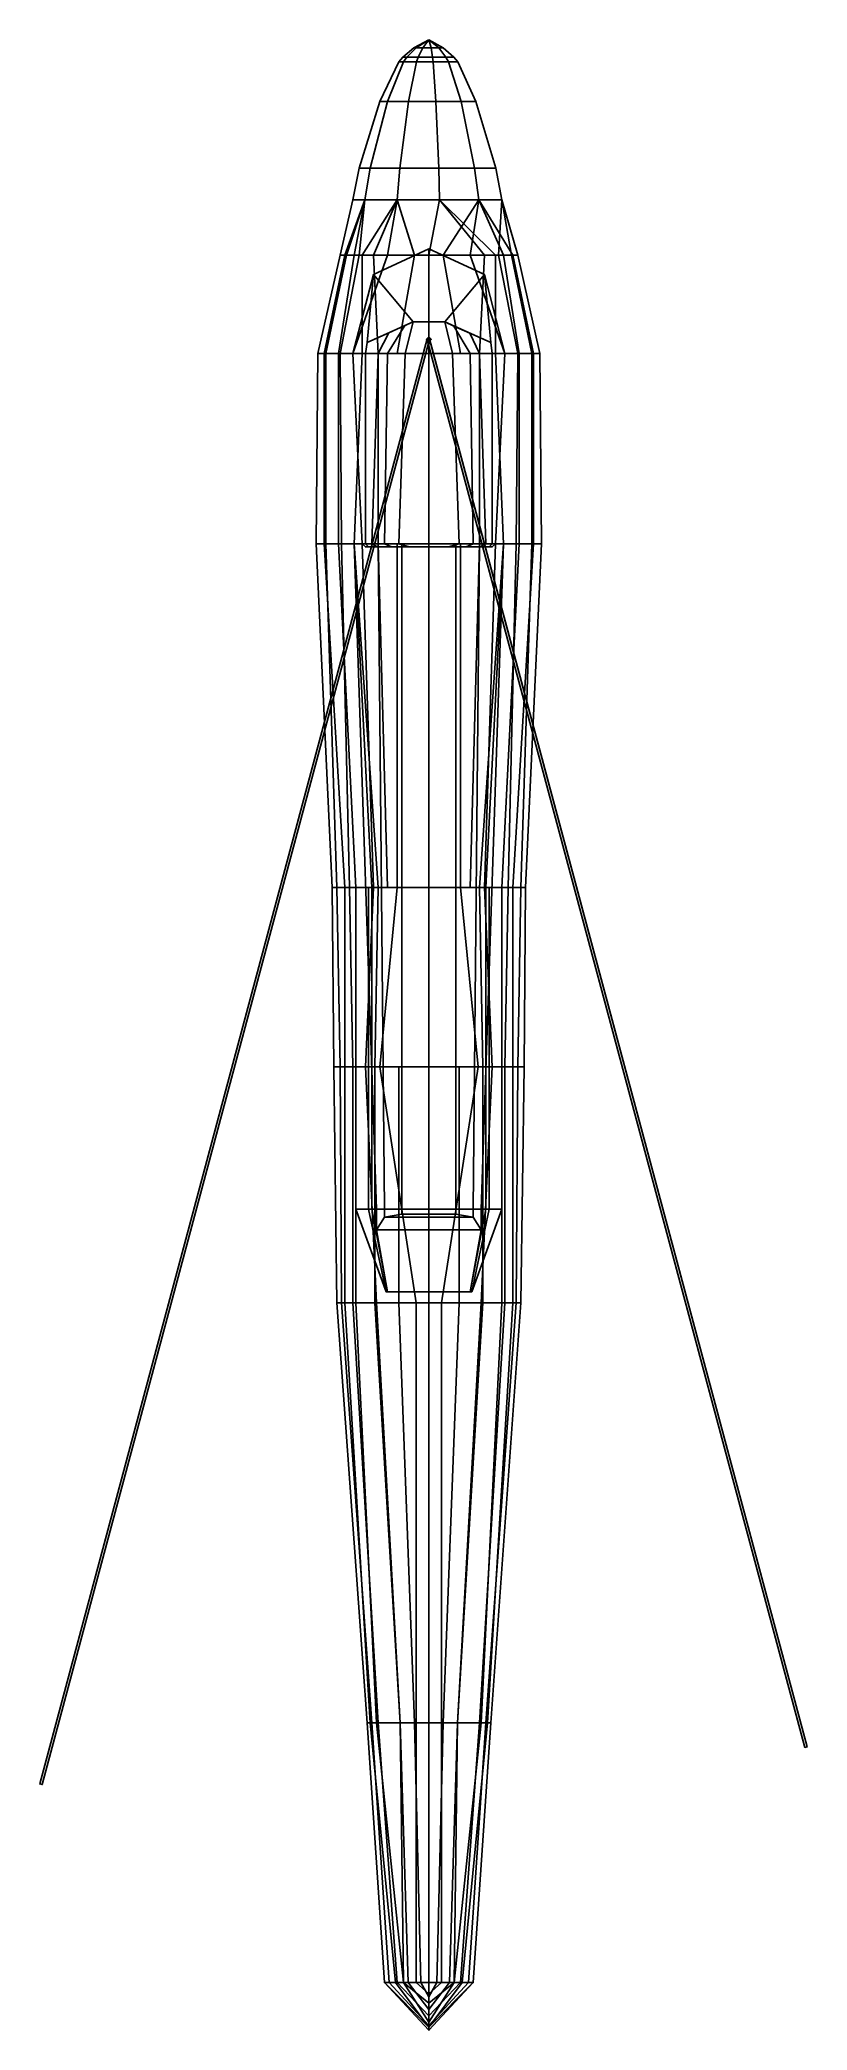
# Model space of a CAD drawing. Extents: x -2.5 to 2.4, y -6.3 to 6.2.
import ezdxf

# ---------------------------------------------------------------- set-up
doc = ezdxf.new("R2010")
doc.units = 0
doc.layers.get('0').update_dxf_attribs({"linetype": 'CONTINUOUS'})
doc.layers.add('HULL_ADDONS', color=6, linetype='CONTINUOUS')

msp = doc.modelspace()

# ---------------------------------------------------------------- linework, layer by layer
for points in [[(-0.095, 6.2, -0.01), (-0.165, 6.14, -0.01), (-0.138, 6.14, 0.079), (-0.08, 6.2, 0.041)], [(-0.08, 6.2, -0.061), (-0.138, 6.14, -0.099), (-0.165, 6.14, -0.01), (-0.095, 6.2, -0.01)], [(-0.08, 6.2, 0.041), (-0.138, 6.14, 0.079), (-0.068, 6.14, 0.14), (-0.039, 6.2, 0.076)], [(-0.039, 6.2, -0.096), (-0.068, 6.14, -0.16), (-0.138, 6.14, -0.099), (-0.08, 6.2, -0.061)], [(0, 6.25, -0.01), (-0.095, 6.2, -0.01), (-0.08, 6.2, 0.041), (0, 6.25, -0.01)], [(0, 6.25, -0.01), (-0.08, 6.2, -0.061), (-0.095, 6.2, -0.01), (0, 6.25, -0.01)], [(0, 6.25, -0.01), (-0.08, 6.2, 0.041), (-0.039, 6.2, 0.076), (0, 6.25, -0.01)], [(0, 6.25, -0.01), (-0.039, 6.2, -0.096), (-0.08, 6.2, -0.061), (0, 6.25, -0.01)], [(-0.039, 6.2, 0.076), (-0.068, 6.14, 0.14), (0.023, 6.14, 0.153), (0.014, 6.2, 0.084)], [(0.014, 6.2, -0.104), (0.023, 6.14, -0.173), (-0.068, 6.14, -0.16), (-0.039, 6.2, -0.096)], [(0, 6.25, -0.01), (-0.039, 6.2, 0.076), (0.014, 6.2, 0.084), (0, 6.25, -0.01)], [(0, 6.25, -0.01), (0.014, 6.2, -0.104), (-0.039, 6.2, -0.096), (0, 6.25, -0.01)], [(0, 6.25, -0.01), (0.014, 6.2, 0.084), (0.062, 6.2, 0.062), (0, 6.25, -0.01)], [(0, 6.25, -0.01), (0.062, 6.2, 0.062), (0.091, 6.2, 0.017), (0, 6.25, -0.01)], [(0, 6.25, -0.01), (0.091, 6.2, 0.017), (0.091, 6.2, -0.037), (0, 6.25, -0.01)], [(0, 6.25, -0.01), (0.091, 6.2, -0.037), (0.062, 6.2, -0.082), (0, 6.25, -0.01)], [(0, 6.25, -0.01), (0.062, 6.2, -0.082), (0.014, 6.2, -0.104), (0, 6.25, -0.01)], [(0.014, 6.2, 0.084), (0.023, 6.14, 0.153), (0.108, 6.14, 0.114), (0.062, 6.2, 0.062)], [(0.062, 6.2, -0.082), (0.108, 6.14, -0.134), (0.023, 6.14, -0.173), (0.014, 6.2, -0.104)], [(0.062, 6.2, 0.062), (0.108, 6.14, 0.114), (0.158, 6.14, 0.036), (0.091, 6.2, 0.017)], [(0.091, 6.2, -0.037), (0.158, 6.14, -0.056), (0.108, 6.14, -0.134), (0.062, 6.2, -0.082)], [(0.091, 6.2, 0.017), (0.158, 6.14, 0.036), (0.158, 6.14, -0.056), (0.091, 6.2, -0.037)], [(-0.261, 5.86, -0.178), (-0.31, 5.86, -0.01), (-0.19, 6.11, -0.01), (-0.16, 6.11, -0.113)], [(-0.31, 5.86, -0.01), (-0.261, 5.86, 0.158), (-0.16, 6.11, 0.093), (-0.19, 6.11, -0.01)], [(-0.129, 5.86, -0.292), (-0.261, 5.86, -0.178), (-0.16, 6.11, -0.113), (-0.079, 6.11, -0.183)], [(-0.261, 5.86, 0.158), (-0.129, 5.86, 0.272), (-0.079, 6.11, 0.163), (-0.16, 6.11, 0.093)], [(-0.165, 6.14, -0.01), (-0.19, 6.11, -0.01), (-0.16, 6.11, 0.093), (-0.138, 6.14, 0.079)], [(-0.138, 6.14, -0.099), (-0.16, 6.11, -0.113), (-0.19, 6.11, -0.01), (-0.165, 6.14, -0.01)], [(-0.138, 6.14, 0.079), (-0.16, 6.11, 0.093), (-0.079, 6.11, 0.163), (-0.068, 6.14, 0.14)], [(-0.068, 6.14, -0.16), (-0.079, 6.11, -0.183), (-0.16, 6.11, -0.113), (-0.138, 6.14, -0.099)], [(0.044, 5.86, -0.317), (-0.129, 5.86, -0.292), (-0.079, 6.11, -0.183), (0.027, 6.11, -0.198)], [(-0.129, 5.86, 0.272), (0.044, 5.86, 0.297), (0.027, 6.11, 0.178), (-0.079, 6.11, 0.163)], [(-0.068, 6.14, 0.14), (-0.079, 6.11, 0.163), (0.027, 6.11, 0.178), (0.023, 6.14, 0.153)], [(0.023, 6.14, -0.173), (0.027, 6.11, -0.198), (-0.079, 6.11, -0.183), (-0.068, 6.14, -0.16)], [(0.023, 6.14, 0.153), (0.027, 6.11, 0.178), (0.124, 6.11, 0.134), (0.108, 6.14, 0.114)], [(0.108, 6.14, -0.134), (0.124, 6.11, -0.154), (0.027, 6.11, -0.198), (0.023, 6.14, -0.173)], [(0.203, 5.86, -0.244), (0.044, 5.86, -0.317), (0.027, 6.11, -0.198), (0.124, 6.11, -0.154)], [(0.044, 5.86, 0.297), (0.203, 5.86, 0.224), (0.124, 6.11, 0.134), (0.027, 6.11, 0.178)], [(0.108, 6.14, 0.114), (0.124, 6.11, 0.134), (0.182, 6.11, 0.044), (0.158, 6.14, 0.036)], [(0.158, 6.14, -0.056), (0.182, 6.11, -0.064), (0.124, 6.11, -0.154), (0.108, 6.14, -0.134)], [(0.297, 5.86, -0.097), (0.203, 5.86, -0.244), (0.124, 6.11, -0.154), (0.182, 6.11, -0.064)], [(0.203, 5.86, 0.224), (0.297, 5.86, 0.077), (0.182, 6.11, 0.044), (0.124, 6.11, 0.134)], [(0.158, 6.14, 0.036), (0.182, 6.11, 0.044), (0.182, 6.11, -0.064), (0.158, 6.14, -0.056)], [(0.297, 5.86, 0.077), (0.297, 5.86, -0.097), (0.182, 6.11, -0.064), (0.182, 6.11, 0.044)], [(-0.37, 5.44, -0.248), (-0.44, 5.44, -0.01), (-0.31, 5.86, -0.01), (-0.261, 5.86, -0.178)], [(-0.44, 5.44, -0.01), (-0.37, 5.44, 0.228), (-0.261, 5.86, 0.158), (-0.31, 5.86, -0.01)], [(-0.183, 5.44, -0.41), (-0.37, 5.44, -0.248), (-0.261, 5.86, -0.178), (-0.129, 5.86, -0.292)], [(-0.37, 5.44, 0.228), (-0.183, 5.44, 0.39), (-0.129, 5.86, 0.272), (-0.261, 5.86, 0.158)], [(0.063, 5.44, -0.446), (-0.183, 5.44, -0.41), (-0.129, 5.86, -0.292), (0.044, 5.86, -0.317)], [(-0.183, 5.44, 0.39), (0.063, 5.44, 0.426), (0.044, 5.86, 0.297), (-0.129, 5.86, 0.272)], [(0.288, 5.44, -0.343), (0.063, 5.44, -0.446), (0.044, 5.86, -0.317), (0.203, 5.86, -0.244)], [(0.063, 5.44, 0.426), (0.288, 5.44, 0.323), (0.203, 5.86, 0.224), (0.044, 5.86, 0.297)], [(0.422, 5.44, -0.134), (0.288, 5.44, -0.343), (0.203, 5.86, -0.244), (0.297, 5.86, -0.097)], [(0.288, 5.44, 0.323), (0.422, 5.44, 0.114), (0.297, 5.86, 0.077), (0.203, 5.86, 0.224)], [(0.422, 5.44, 0.114), (0.422, 5.44, -0.134), (0.297, 5.86, -0.097), (0.297, 5.86, 0.077)], [(-0.404, 5.24, -0.27), (-0.48, 5.24, -0.01), (-0.44, 5.44, -0.01), (-0.37, 5.44, -0.248)], [(-0.48, 5.24, -0.01), (-0.404, 5.24, 0.249), (-0.37, 5.44, 0.228), (-0.44, 5.44, -0.01)], [(-0.199, 5.24, -0.447), (-0.404, 5.24, -0.27), (-0.37, 5.44, -0.248), (-0.183, 5.44, -0.41)], [(-0.404, 5.24, 0.249), (-0.199, 5.24, 0.427), (-0.183, 5.44, 0.39), (-0.37, 5.44, 0.228)], [(0.068, 5.24, -0.485), (-0.199, 5.24, -0.447), (-0.183, 5.44, -0.41), (0.063, 5.44, -0.446)], [(-0.199, 5.24, 0.427), (0.068, 5.24, 0.465), (0.063, 5.44, 0.426), (-0.183, 5.44, 0.39)], [(0.314, 5.24, -0.373), (0.068, 5.24, -0.485), (0.063, 5.44, -0.446), (0.288, 5.44, -0.343)], [(0.068, 5.24, 0.465), (0.314, 5.24, 0.353), (0.288, 5.44, 0.323), (0.063, 5.44, 0.426)], [(0.461, 5.24, -0.145), (0.314, 5.24, -0.373), (0.288, 5.44, -0.343), (0.422, 5.44, -0.134)], [(0.314, 5.24, 0.353), (0.461, 5.24, 0.125), (0.422, 5.44, 0.114), (0.288, 5.44, 0.323)], [(0.461, 5.24, 0.125), (0.461, 5.24, -0.145), (0.422, 5.44, -0.134), (0.422, 5.44, 0.114)], [(-0.53, 4.89, -0.24), (-0.56, 4.89, -0.07), (-0.48, 5.24, -0.01), (-0.404, 5.24, -0.27)], [(-0.56, 4.89, 0.01), (-0.52, 4.89, 0.2), (-0.404, 5.24, 0.249), (-0.48, 5.24, -0.01)], [(-0.47, 4.89, -0.4), (-0.53, 4.89, -0.24), (-0.404, 5.24, -0.27)], [(-0.52, 4.89, 0.2), (-0.44, 4.89, 0.33), (-0.404, 5.24, 0.249)], [(-0.42, 4.89, -0.47), (-0.47, 4.89, -0.4), (-0.404, 5.24, -0.27), (-0.199, 5.24, -0.447)], [(-0.44, 4.89, 0.33), (-0.26, 4.89, 0.48), (-0.199, 5.24, 0.427), (-0.404, 5.24, 0.249)], [(-0.35, 4.89, -0.54), (-0.42, 4.89, -0.47), (-0.199, 5.24, -0.447)], [(0.35, 4.89, -0.54), (-0.35, 4.89, -0.54), (-0.199, 5.24, -0.447), (0.068, 5.24, -0.485)], [(-0.26, 4.89, 0.48), (-0.09, 4.89, 0.53), (-0.199, 5.24, 0.427)], [(-0.09, 4.89, 0.53), (0, 4.89, 0.54), (0.068, 5.24, 0.465), (-0.199, 5.24, 0.427)], [(0, 4.89, 0.54), (0, 4.89, 0.54), (0.068, 5.24, 0.465)], [(0, 4.89, 0.54), (0.09, 4.89, 0.53), (0.314, 5.24, 0.353), (0.068, 5.24, 0.465)], [(0.47, 4.89, -0.4), (0.42, 4.89, -0.47), (0.068, 5.24, -0.485), (0.314, 5.24, -0.373)], [(0.42, 4.89, -0.47), (0.35, 4.89, -0.54), (0.068, 5.24, -0.485)], [(0.09, 4.89, 0.53), (0.26, 4.89, 0.48), (0.314, 5.24, 0.353)], [(0.26, 4.89, 0.48), (0.44, 4.89, 0.33), (0.461, 5.24, 0.125), (0.314, 5.24, 0.353)], [(0.56, 4.89, -0.07), (0.53, 4.89, -0.24), (0.314, 5.24, -0.373), (0.461, 5.24, -0.145)], [(0.53, 4.89, -0.24), (0.47, 4.89, -0.4), (0.314, 5.24, -0.373)], [(0.44, 4.89, 0.33), (0.52, 4.89, 0.2), (0.461, 5.24, 0.125)], [(0.56, 4.89, 0.01), (0.56, 4.89, -0.07), (0.461, 5.24, -0.145)], [(0.52, 4.89, 0.2), (0.56, 4.89, 0.01), (0.461, 5.24, -0.145), (0.461, 5.24, 0.125)], [(-0.7, 4.27, -0.05), (-0.65, 4.27, 0.14), (-0.52, 4.89, 0.2), (-0.56, 4.89, 0.01)], [(-0.66, 4.27, -0.38), (-0.7, 4.27, -0.17), (-0.56, 4.89, -0.07), (-0.53, 4.89, -0.24)], [(-0.7, 4.27, -0.17), (-0.7, 4.27, -0.05), (-0.56, 4.89, 0.01), (-0.56, 4.89, -0.07)], [(-0.57, 4.27, -0.53), (-0.66, 4.27, -0.38), (-0.53, 4.89, -0.24), (-0.47, 4.89, -0.4)], [(-0.65, 4.27, 0.14), (-0.56, 4.27, 0.32), (-0.44, 4.89, 0.33), (-0.52, 4.89, 0.2)], [(-0.42, 4.27, -0.69), (-0.57, 4.27, -0.53), (-0.47, 4.89, -0.4), (-0.42, 4.89, -0.47)], [(-0.56, 4.27, 0.32), (-0.48, 4.27, 0.45), (-0.26, 4.89, 0.48), (-0.44, 4.89, 0.33)], [(-0.09, 4.89, 0.53), (-0.26, 4.89, 0.48), (-0.48, 4.27, 0.45), (-0.2, 4.27, 0.53)], [(-0.32, 4.27, -0.74), (-0.42, 4.27, -0.69), (-0.42, 4.89, -0.47), (-0.35, 4.89, -0.54)], [(-0.35, 4.89, -0.54), (0.35, 4.89, -0.54), (0.32, 4.27, -0.74), (-0.32, 4.27, -0.74)], [(0, 4.89, 0.54), (-0.09, 4.89, 0.53), (-0.2, 4.27, 0.53), (0, 4.27, 0.54)], [(0, 4.27, 0.54), (0.2, 4.27, 0.53), (0.09, 4.89, 0.53), (0, 4.89, 0.54)], [(0.2, 4.27, 0.53), (0.48, 4.27, 0.45), (0.26, 4.89, 0.48), (0.09, 4.89, 0.53)], [(0.44, 4.89, 0.33), (0.26, 4.89, 0.48), (0.48, 4.27, 0.45), (0.56, 4.27, 0.32)], [(0.35, 4.89, -0.54), (0.42, 4.89, -0.47), (0.42, 4.27, -0.69), (0.32, 4.27, -0.74)], [(0.42, 4.89, -0.47), (0.47, 4.89, -0.4), (0.57, 4.27, -0.53), (0.42, 4.27, -0.69)], [(0.52, 4.89, 0.2), (0.44, 4.89, 0.33), (0.56, 4.27, 0.32), (0.65, 4.27, 0.14)], [(0.47, 4.89, -0.4), (0.53, 4.89, -0.24), (0.66, 4.27, -0.38), (0.57, 4.27, -0.53)], [(0.56, 4.89, 0.01), (0.52, 4.89, 0.2), (0.65, 4.27, 0.14), (0.7, 4.27, -0.05)], [(0.53, 4.89, -0.24), (0.56, 4.89, -0.07), (0.7, 4.27, -0.17), (0.66, 4.27, -0.38)], [(0.56, 4.89, -0.07), (0.56, 4.89, 0.01), (0.7, 4.27, -0.05), (0.7, 4.27, -0.17)], [(-2.453, -4.756, 1.529), (-2.438, -4.76, 1.538), (0.005, 4.358, 1.779), (-0.01, 4.363, 1.77)], [(-2.438, -4.76, 1.521), (-2.453, -4.756, 1.529), (-0.01, 4.363, 1.77), (0.005, 4.359, 1.761)], [(-2.438, -4.76, 1.538), (-2.438, -4.76, 1.521), (0.005, 4.359, 1.761), (0.005, 4.358, 1.779)], [(0, 4.375, 0.97), (-0.015, 4.36, 0.97), (-0.015, 4.36, 1.88), (0, 4.375, 1.88)], [(0.015, 4.36, 1.88), (0, 4.375, 1.88), (-0.015, 4.36, 1.88), (0, 4.345, 1.88)], [(-0.015, 4.36, 0.97), (0, 4.345, 0.97), (0, 4.345, 1.88), (-0.015, 4.36, 1.88)], [(2.385, -4.522, 1.521), (2.371, -4.526, 1.529), (-0.01, 4.357, 1.77), (0.005, 4.362, 1.761)], [(2.371, -4.526, 1.529), (2.385, -4.522, 1.538), (0.005, 4.361, 1.779), (-0.01, 4.357, 1.77)], [(0.015, 4.36, 0.97), (0, 4.375, 0.97), (0, 4.375, 1.88), (0.015, 4.36, 1.88)], [(0, 4.345, 0.97), (0.015, 4.36, 0.97), (0.015, 4.36, 1.88), (0, 4.345, 1.88)], [(2.385, -4.522, 1.538), (2.385, -4.522, 1.521), (0.005, 4.362, 1.761), (0.005, 4.361, 1.779)], [(-0.71, 3.07, -0.14), (-0.71, 3.07, -0.02), (-0.7, 4.27, -0.05), (-0.7, 4.27, -0.17)], [(-0.71, 3.07, -0.02), (-0.65, 3.07, 0.36), (-0.65, 4.27, 0.14), (-0.7, 4.27, -0.05)], [(-0.66, 3.07, -0.35), (-0.71, 3.07, -0.14), (-0.7, 4.27, -0.17), (-0.66, 4.27, -0.38)], [(-0.57, 3.07, -0.53), (-0.66, 3.07, -0.35), (-0.66, 4.27, -0.38), (-0.57, 4.27, -0.53)], [(-0.65, 3.07, 0.36), (-0.55, 3.07, 0.52), (-0.56, 4.27, 0.32), (-0.65, 4.27, 0.14)], [(-0.47, 3.07, -0.62), (-0.57, 3.07, -0.53), (-0.57, 4.27, -0.53), (-0.42, 4.27, -0.69)], [(-0.55, 3.07, 0.52), (-0.42, 3.07, 0.64), (-0.48, 4.27, 0.45), (-0.56, 4.27, 0.32)], [(-0.32, 3.07, -0.72), (-0.47, 3.07, -0.62), (-0.42, 4.27, -0.69), (-0.32, 4.27, -0.74)], [(0, 3.07, -0.72), (-0.32, 3.07, -0.72), (-0.32, 4.27, -0.74), (0, 4.27, -0.74)], [(0, 4.27, -0.74), (0.32, 4.27, -0.74), (0.32, 3.07, -0.72), (0, 3.07, -0.72)], [(0.32, 4.27, -0.74), (0.42, 4.27, -0.69), (0.47, 3.07, -0.62), (0.32, 3.07, -0.72)], [(0.56, 4.27, 0.32), (0.48, 4.27, 0.45), (0.42, 3.07, 0.64), (0.55, 3.07, 0.52)], [(0.42, 4.27, -0.69), (0.57, 4.27, -0.53), (0.57, 3.07, -0.53), (0.47, 3.07, -0.62)], [(0.65, 4.27, 0.14), (0.56, 4.27, 0.32), (0.55, 3.07, 0.52), (0.65, 3.07, 0.36)], [(0.57, 4.27, -0.53), (0.66, 4.27, -0.38), (0.66, 3.07, -0.35), (0.57, 3.07, -0.53)], [(0.7, 4.27, -0.05), (0.65, 4.27, 0.14), (0.65, 3.07, 0.36), (0.71, 3.07, -0.02)], [(0.66, 4.27, -0.38), (0.7, 4.27, -0.17), (0.71, 3.07, -0.14), (0.66, 3.07, -0.35)], [(0.7, 4.27, -0.17), (0.7, 4.27, -0.05), (0.71, 3.07, -0.02), (0.71, 3.07, -0.14)], [(-0.61, 0.9, 0.22), (-0.58, 0.9, 0.33), (-0.65, 3.07, 0.36), (-0.71, 3.07, -0.02)], [(-0.61, 0.9, -0.15), (-0.61, 0.9, 0.22), (-0.71, 3.07, -0.02), (-0.71, 3.07, -0.14)], [(-0.53, 0.9, -0.25), (-0.61, 0.9, -0.15), (-0.71, 3.07, -0.14), (-0.66, 3.07, -0.35)], [(-0.46, 0.9, -0.36), (-0.53, 0.9, -0.25), (-0.66, 3.07, -0.35), (-0.57, 3.07, -0.53)], [(-0.58, 0.9, 0.33), (-0.5, 0.9, 0.45), (-0.55, 3.07, 0.52), (-0.65, 3.07, 0.36)], [(-0.32, 0.9, -0.44), (-0.46, 0.9, -0.36), (-0.57, 3.07, -0.53), (-0.47, 3.07, -0.62)], [(-0.5, 0.9, 0.45), (-0.35, 0.9, 0.61), (-0.42, 3.07, 0.64), (-0.55, 3.07, 0.52)], [(-0.26, 0.9, -0.52), (-0.32, 0.9, -0.44), (-0.47, 3.07, -0.62), (-0.32, 3.07, -0.72)], [(-0.2, 3.07, 0.67), (-0.42, 3.07, 0.64), (-0.35, 0.9, 0.61), (-0.2, 0.9, 0.67)], [(0, 3.07, 0.71), (-0.2, 3.07, 0.67), (-0.2, 0.9, 0.67), (0, 0.9, 0.71)], [(0, 0.9, 0.71), (0.2, 0.9, 0.67), (0.2, 3.07, 0.67), (0, 3.07, 0.71)], [(0.2, 0.9, 0.67), (0.35, 0.9, 0.61), (0.42, 3.07, 0.64), (0.2, 3.07, 0.67)], [(0.32, 3.07, -0.72), (0.47, 3.07, -0.62), (0.32, 0.9, -0.44), (0.26, 0.9, -0.52)], [(0.47, 3.07, -0.62), (0.57, 3.07, -0.53), (0.46, 0.9, -0.36), (0.32, 0.9, -0.44)], [(0.55, 3.07, 0.52), (0.42, 3.07, 0.64), (0.35, 0.9, 0.61), (0.5, 0.9, 0.45)], [(0.57, 3.07, -0.53), (0.66, 3.07, -0.35), (0.53, 0.9, -0.25), (0.46, 0.9, -0.36)], [(0.65, 3.07, 0.36), (0.55, 3.07, 0.52), (0.5, 0.9, 0.45), (0.58, 0.9, 0.33)], [(0.66, 3.07, -0.35), (0.71, 3.07, -0.14), (0.61, 0.9, -0.15), (0.53, 0.9, -0.25)], [(0.71, 3.07, -0.02), (0.65, 3.07, 0.36), (0.58, 0.9, 0.33), (0.61, 0.9, 0.22)], [(0.71, 3.07, -0.14), (0.71, 3.07, -0.02), (0.61, 0.9, 0.22), (0.61, 0.9, -0.15)], [(-0.53, -0.23, -0.21), (-0.6, -0.23), (-0.61, 0.9, -0.15), (-0.53, 0.9, -0.25)], [(-0.6, -0.23), (-0.6, -0.23, 0.18), (-0.61, 0.9, 0.22), (-0.61, 0.9, -0.15)], [(-0.6, -0.23, 0.18), (-0.56, -0.23, 0.3), (-0.58, 0.9, 0.33), (-0.61, 0.9, 0.22)], [(-0.56, -0.23, 0.3), (-0.48, -0.23, 0.45), (-0.5, 0.9, 0.45), (-0.58, 0.9, 0.33)], [(-0.46, -0.23, -0.3), (-0.53, -0.23, -0.21), (-0.53, 0.9, -0.25), (-0.46, 0.9, -0.36)], [(-0.48, -0.23, 0.45), (-0.4, -0.23, 0.53), (-0.35, 0.9, 0.61), (-0.5, 0.9, 0.45)], [(-0.34, -0.23, -0.42), (-0.46, -0.23, -0.3), (-0.46, 0.9, -0.36), (-0.32, 0.9, -0.44)], [(-0.2, 0.9, 0.67), (-0.35, 0.9, 0.61), (-0.4, -0.23, 0.53), (-0.31, -0.23, 0.59)], [(0, 0.9, 0.71), (-0.2, 0.9, 0.67), (-0.31, -0.23, 0.59), (0, -0.23, 0.59)], [(0, -0.23, 0.59), (0.31, -0.23, 0.59), (0.2, 0.9, 0.67), (0, 0.9, 0.71)], [(0.31, -0.23, 0.59), (0.4, -0.23, 0.53), (0.35, 0.9, 0.61), (0.2, 0.9, 0.67)], [(0.32, 0.9, -0.44), (0.46, 0.9, -0.36), (0.46, -0.23, -0.3), (0.34, -0.23, -0.42)], [(0.5, 0.9, 0.45), (0.35, 0.9, 0.61), (0.4, -0.23, 0.53), (0.48, -0.23, 0.45)], [(0.46, 0.9, -0.36), (0.53, 0.9, -0.25), (0.53, -0.23, -0.21), (0.46, -0.23, -0.3)], [(0.58, 0.9, 0.33), (0.5, 0.9, 0.45), (0.48, -0.23, 0.45), (0.56, -0.23, 0.3)], [(0.53, 0.9, -0.25), (0.61, 0.9, -0.15), (0.6, -0.23), (0.53, -0.23, -0.21)], [(0.61, 0.9, 0.22), (0.58, 0.9, 0.33), (0.56, -0.23, 0.3), (0.6, -0.23, 0.18)], [(0.61, 0.9, -0.15), (0.61, 0.9, 0.22), (0.6, -0.23, 0.18), (0.6, -0.23)], [(-0.58, -1.72, 0.12), (-0.55, -1.72, 0.22), (-0.56, -0.23, 0.3), (-0.6, -0.23, 0.18)], [(-0.58, -1.72, -0.01), (-0.58, -1.72, 0.12), (-0.6, -0.23, 0.18), (-0.6, -0.23)], [(-0.53, -1.72, -0.21), (-0.58, -1.72, -0.01), (-0.6, -0.23), (-0.53, -0.23, -0.21)], [(-0.55, -1.72, 0.22), (-0.48, -1.72, 0.37), (-0.48, -0.23, 0.45), (-0.56, -0.23, 0.3)], [(-0.46, -1.72, -0.31), (-0.53, -1.72, -0.21), (-0.53, -0.23, -0.21), (-0.46, -0.23, -0.3)], [(-0.48, -1.72, 0.37), (-0.33, -1.72, 0.52), (-0.4, -0.23, 0.53), (-0.48, -0.23, 0.45)], [(-0.34, -1.72, -0.43), (-0.46, -1.72, -0.31), (-0.46, -0.23, -0.3), (-0.34, -0.23, -0.42)], [(-0.31, -0.23, 0.59), (-0.4, -0.23, 0.53), (-0.33, -1.72, 0.52), (-0.08, -1.72, 0.62)], [(-0.19, -1.72, -0.51), (-0.34, -1.72, -0.43), (-0.34, -0.23, -0.42), (-0.19, -0.23, -0.49)], [(0, -0.23, 0.59), (-0.31, -0.23, 0.59), (-0.08, -1.72, 0.62), (0, -1.72, 0.62)], [(0, -1.72, -0.55), (-0.19, -1.72, -0.51), (-0.19, -0.23, -0.49), (0, -0.23, -0.49)], [(0, -0.23, -0.49), (0.19, -0.23, -0.49), (0.19, -1.72, -0.51), (0, -1.72, -0.55)], [(0, -1.72, 0.62), (0.08, -1.72, 0.62), (0.31, -0.23, 0.59), (0, -0.23, 0.59)], [(0.08, -1.72, 0.62), (0.33, -1.72, 0.52), (0.4, -0.23, 0.53), (0.31, -0.23, 0.59)], [(0.19, -0.23, -0.49), (0.34, -0.23, -0.42), (0.34, -1.72, -0.43), (0.19, -1.72, -0.51)], [(0.48, -0.23, 0.45), (0.4, -0.23, 0.53), (0.33, -1.72, 0.52), (0.48, -1.72, 0.37)], [(0.34, -0.23, -0.42), (0.46, -0.23, -0.3), (0.46, -1.72, -0.31), (0.34, -1.72, -0.43)], [(0.46, -0.23, -0.3), (0.53, -0.23, -0.21), (0.53, -1.72, -0.21), (0.46, -1.72, -0.31)], [(0.56, -0.23, 0.3), (0.48, -0.23, 0.45), (0.48, -1.72, 0.37), (0.55, -1.72, 0.22)], [(0.53, -0.23, -0.21), (0.6, -0.23), (0.58, -1.72, -0.01), (0.53, -1.72, -0.21)], [(0.6, -0.23, 0.18), (0.56, -0.23, 0.3), (0.55, -1.72, 0.22), (0.58, -1.72, 0.12)], [(0.6, -0.23), (0.6, -0.23, 0.18), (0.58, -1.72, 0.12), (0.58, -1.72, -0.01)], [(-0.37, -4.37, -0.08), (-0.39, -4.37, 0.12), (-0.58, -1.72, -0.01), (-0.53, -1.72, -0.21)], [(-0.39, -4.37, 0.12), (-0.39, -4.37, 0.18), (-0.58, -1.72, 0.12), (-0.58, -1.72, -0.01)], [(-0.39, -4.37, 0.18), (-0.36, -4.37, 0.27), (-0.55, -1.72, 0.22), (-0.58, -1.72, 0.12)], [(-0.36, -4.37, 0.27), (-0.32, -4.37, 0.32), (-0.48, -1.72, 0.37), (-0.55, -1.72, 0.22)], [(-0.33, -4.37, -0.18), (-0.37, -4.37, -0.08), (-0.53, -1.72, -0.21), (-0.46, -1.72, -0.31)], [(-0.32, -4.37, 0.32), (-0.18, -4.37, 0.41), (-0.33, -1.72, 0.52), (-0.48, -1.72, 0.37)], [(-0.18, -4.37, -0.3), (-0.33, -4.37, -0.18), (-0.46, -1.72, -0.31), (-0.34, -1.72, -0.43)], [(-0.09, -4.37, -0.34), (-0.18, -4.37, -0.3), (-0.34, -1.72, -0.43), (-0.19, -1.72, -0.51)], [(-0.08, -1.72, 0.62), (-0.33, -1.72, 0.52), (-0.18, -4.37, 0.41), (-0.08, -4.37, 0.45)], [(0, -4.37, -0.36), (-0.09, -4.37, -0.34), (-0.19, -1.72, -0.51), (0, -1.72, -0.55)], [(0, -1.72, 0.62), (-0.08, -1.72, 0.62), (-0.08, -4.37, 0.45), (0, -4.37, 0.45)], [(0, -4.37, 0.45), (0.08, -4.37, 0.45), (0.08, -1.72, 0.62), (0, -1.72, 0.62)], [(0, -1.72, -0.55), (0.19, -1.72, -0.51), (0.09, -4.37, -0.34), (0, -4.37, -0.36)], [(0.08, -4.37, 0.45), (0.18, -4.37, 0.41), (0.33, -1.72, 0.52), (0.08, -1.72, 0.62)], [(0.19, -1.72, -0.51), (0.34, -1.72, -0.43), (0.18, -4.37, -0.3), (0.09, -4.37, -0.34)], [(0.48, -1.72, 0.37), (0.33, -1.72, 0.52), (0.18, -4.37, 0.41), (0.32, -4.37, 0.32)], [(0.34, -1.72, -0.43), (0.46, -1.72, -0.31), (0.33, -4.37, -0.18), (0.18, -4.37, -0.3)], [(0.55, -1.72, 0.22), (0.48, -1.72, 0.37), (0.32, -4.37, 0.32), (0.36, -4.37, 0.27)], [(0.46, -1.72, -0.31), (0.53, -1.72, -0.21), (0.37, -4.37, -0.08), (0.33, -4.37, -0.18)], [(0.58, -1.72, 0.12), (0.55, -1.72, 0.22), (0.36, -4.37, 0.27), (0.39, -4.37, 0.18)], [(0.53, -1.72, -0.21), (0.58, -1.72, -0.01), (0.39, -4.37, 0.12), (0.37, -4.37, -0.08)], [(0.58, -1.72, -0.01), (0.58, -1.72, 0.12), (0.39, -4.37, 0.18), (0.39, -4.37, 0.12)], [(-0.28, -6.01, 0.15), (-0.25, -6.01, 0.16), (-0.36, -4.37, 0.27), (-0.39, -4.37, 0.18)], [(-0.28, -6.01, 0.09), (-0.28, -6.01, 0.15), (-0.39, -4.37, 0.18), (-0.39, -4.37, 0.12)], [(-0.21, -6.01, 0.05), (-0.28, -6.01, 0.09), (-0.39, -4.37, 0.12), (-0.37, -4.37, -0.08)], [(-0.16, -6.01, 0.02), (-0.21, -6.01, 0.05), (-0.37, -4.37, -0.08), (-0.33, -4.37, -0.18)], [(-0.25, -6.01, 0.16), (-0.2, -6.01, 0.18), (-0.32, -4.37, 0.32), (-0.36, -4.37, 0.27)], [(-0.13, -6.01, -0.02), (-0.16, -6.01, 0.02), (-0.33, -4.37, -0.18), (-0.18, -4.37, -0.3)], [(-0.2, -6.01, 0.18), (-0.16, -6.01, 0.2), (-0.18, -4.37, 0.41), (-0.32, -4.37, 0.32)], [(-0.08, -4.37, 0.45), (-0.18, -4.37, 0.41), (-0.16, -6.01, 0.2), (-0.08, -6.01, 0.23)], [(-0.05, -6.01, -0.05), (-0.13, -6.01, -0.02), (-0.18, -4.37, -0.3), (-0.09, -4.37, -0.34)], [(0, -6.01, -0.08), (-0.05, -6.01, -0.05), (-0.09, -4.37, -0.34), (0, -4.37, -0.36)], [(0, -4.37, 0.45), (-0.08, -4.37, 0.45), (-0.08, -6.01, 0.23), (0, -6.01, 0.25)], [(0, -4.37, -0.36), (0.09, -4.37, -0.34), (0.05, -6.01, -0.05), (0, -6.01, -0.08)], [(0, -6.01, 0.25), (0.08, -6.01, 0.23), (0.08, -4.37, 0.45), (0, -4.37, 0.45)], [(0.09, -4.37, -0.34), (0.18, -4.37, -0.3), (0.13, -6.01, -0.02), (0.05, -6.01, -0.05)], [(0.08, -6.01, 0.23), (0.16, -6.01, 0.2), (0.18, -4.37, 0.41), (0.08, -4.37, 0.45)], [(0.18, -4.37, -0.3), (0.33, -4.37, -0.18), (0.16, -6.01, 0.02), (0.13, -6.01, -0.02)], [(0.32, -4.37, 0.32), (0.18, -4.37, 0.41), (0.16, -6.01, 0.2), (0.2, -6.01, 0.18)], [(0.33, -4.37, -0.18), (0.37, -4.37, -0.08), (0.21, -6.01, 0.05), (0.16, -6.01, 0.02)], [(0.36, -4.37, 0.27), (0.32, -4.37, 0.32), (0.2, -6.01, 0.18), (0.25, -6.01, 0.16)], [(0.37, -4.37, -0.08), (0.39, -4.37, 0.12), (0.28, -6.01, 0.09), (0.21, -6.01, 0.05)], [(0.39, -4.37, 0.18), (0.36, -4.37, 0.27), (0.25, -6.01, 0.16), (0.28, -6.01, 0.15)], [(0.39, -4.37, 0.12), (0.39, -4.37, 0.18), (0.28, -6.01, 0.15), (0.28, -6.01, 0.09)], [(0, -6.29, 0.05), (0, -6.31, 0.09), (-0.28, -6.01, 0.09), (-0.21, -6.01, 0.05)], [(0, -6.31, 0.09), (0, -6.29, 0.15), (-0.28, -6.01, 0.15), (-0.28, -6.01, 0.09)], [(0, -6.29, 0.15), (0, -6.28, 0.16), (-0.25, -6.01, 0.16), (-0.28, -6.01, 0.15)], [(0, -6.28, 0.16), (0, -6.22, 0.18), (-0.2, -6.01, 0.18), (-0.25, -6.01, 0.16)], [(0, -6.26, 0.02), (0, -6.29, 0.05), (-0.21, -6.01, 0.05), (-0.16, -6.01, 0.02)], [(0, -6.22, 0.18), (0, -6.14, 0.2), (-0.16, -6.01, 0.2), (-0.2, -6.01, 0.18)], [(0, -6.18, -0.02), (0, -6.26, 0.02), (-0.16, -6.01, 0.02), (-0.13, -6.01, -0.02)], [(-0.08, -6.01, 0.23), (-0.16, -6.01, 0.2), (0, -6.14, 0.2), (0, -6.08, 0.23)], [(0, -6.1, -0.05), (0, -6.18, -0.02), (-0.13, -6.01, -0.02), (-0.05, -6.01, -0.05)], [(0, -6.01, 0.25), (-0.08, -6.01, 0.23), (0, -6.08, 0.23), (0, -6.02, 0.24)], [(0, -6.02, -0.08), (0, -6.1, -0.05), (-0.05, -6.01, -0.05), (0, -6.01, -0.08)], [(0.13, -6.01, -0.02), (0.16, -6.01, 0.02), (0, -6.26, 0.02), (0, -6.18, -0.02)], [(0, -6.01, -0.08), (0.05, -6.01, -0.05), (0, -6.1, -0.05), (0, -6.02, -0.08)], [(0.05, -6.01, -0.05), (0.13, -6.01, -0.02), (0, -6.18, -0.02), (0, -6.1, -0.05)], [(0.25, -6.01, 0.16), (0.2, -6.01, 0.18), (0, -6.22, 0.18), (0, -6.28, 0.16)], [(0.28, -6.01, 0.09), (0.28, -6.01, 0.15), (0, -6.29, 0.15), (0, -6.31, 0.09)], [(0.21, -6.01, 0.05), (0.28, -6.01, 0.09), (0, -6.31, 0.09), (0, -6.29, 0.05)], [(0.28, -6.01, 0.15), (0.25, -6.01, 0.16), (0, -6.28, 0.16), (0, -6.29, 0.15)], [(0.16, -6.01, 0.02), (0.21, -6.01, 0.05), (0, -6.29, 0.05), (0, -6.26, 0.02)], [(0, -6.02, 0.24), (0, -6.08, 0.23), (0.08, -6.01, 0.23), (0, -6.01, 0.25)], [(0.2, -6.01, 0.18), (0.16, -6.01, 0.2), (0, -6.14, 0.2), (0, -6.22, 0.18)], [(0, -6.08, 0.23), (0, -6.14, 0.2), (0.16, -6.01, 0.2), (0.08, -6.01, 0.23)]]:
    msp.add_3dface(points)
at = {"layer": 'HULL_ADDONS'}
for points in [[(0, 4.93, 0.52), (-0.35, 4.77, 0.45), (-0.1, 4.47, 0.95), (0, 4.47, 0.97)], [(0.35, 4.77, 0.45), (0, 4.93, 0.52), (0, 4.47, 0.97), (0.1, 4.47, 0.95)], [(-0.39, 4.34, 0.66), (-0.35, 4.77, 0.45), (-0.48, 4.27, 0.45), (-0.4, 4.27, 0.67)], [(-0.35, 4.77, 0.45), (-0.35, 4.77, 0.45), (-0.39, 4.34, 0.66), (-0.1, 4.47, 0.95)], [(0.35, 4.77, 0.45), (0.35, 4.77, 0.45), (0.1, 4.47, 0.95), (0.39, 4.34, 0.66)], [(0.4, 4.27, 0.67), (0.48, 4.27, 0.45), (0.35, 4.77, 0.45), (0.39, 4.34, 0.66)], [(-0.253, 4.401, 0.797), (-0.39, 4.34, 0.66), (-0.4, 4.27, 0.67), (-0.32, 4.27, 0.89)], [(-0.152, 4.447, 0.898), (-0.253, 4.401, 0.797), (-0.32, 4.27, 0.89), (-0.26, 4.27, 0.95)], [(-0.1, 4.47, 0.95), (-0.152, 4.447, 0.898), (-0.26, 4.27, 0.95), (-0.15, 4.27, 0.99)], [(0, 4.47, 0.97), (-0.1, 4.47, 0.95), (-0.15, 4.27, 0.99), (0, 4.27, 1)], [(0, 4.27, 1), (0.15, 4.27, 0.99), (0.1, 4.47, 0.95), (0, 4.47, 0.97)], [(0.15, 4.27, 0.99), (0.26, 4.27, 0.95), (0.158, 4.444, 0.892), (0.1, 4.47, 0.95)], [(0.26, 4.27, 0.95), (0.32, 4.27, 0.89), (0.258, 4.399, 0.792), (0.158, 4.444, 0.892)], [(0.32, 4.27, 0.89), (0.4, 4.27, 0.67), (0.39, 4.34, 0.66), (0.258, 4.399, 0.792)], [(-0.4, 4.27, 0.67), (-0.48, 4.27, 0.45), (-0.42, 3.07, 0.47), (-0.4, 3.07, 0.72)], [(-0.32, 4.27, 0.89), (-0.4, 4.27, 0.67), (-0.4, 3.07, 0.72), (-0.36, 3.07, 0.83)], [(-0.26, 4.27, 0.95), (-0.32, 4.27, 0.89), (-0.36, 3.07, 0.83), (-0.28, 3.07, 0.96)], [(-0.15, 4.27, 0.99), (-0.26, 4.27, 0.95), (-0.28, 3.07, 0.96), (-0.19, 3.07, 1.01)], [(0, 4.27, 1), (-0.15, 4.27, 0.99), (-0.19, 3.07, 1.01), (0, 3.07, 1.06)], [(0, 3.07, 1.06), (0.19, 3.07, 1.01), (0.15, 4.27, 0.99), (0, 4.27, 1)], [(0.19, 3.07, 1.01), (0.28, 3.07, 0.96), (0.26, 4.27, 0.95), (0.15, 4.27, 0.99)], [(0.28, 3.07, 0.96), (0.36, 3.07, 0.83), (0.32, 4.27, 0.89), (0.26, 4.27, 0.95)], [(0.36, 3.07, 0.83), (0.4, 3.07, 0.72), (0.4, 4.27, 0.67), (0.32, 4.27, 0.89)], [(0.4, 3.07, 0.72), (0.42, 3.07, 0.47), (0.48, 4.27, 0.45), (0.4, 4.27, 0.67)], [(-0.33, -1.13, -0.67), (-0.36, -1.13, -0.5), (-0.36, 0.9, -0.5), (-0.47, 3.07, -0.62)], [(-0.28, -1.13, -0.71), (-0.33, -1.13, -0.67), (-0.47, 3.07, -0.62), (-0.32, 3.07, -0.72)], [(-0.4, 3.07, 0.72), (-0.42, 3.07, 0.47), (-0.4, 3.05, 0.65), (-0.38, 3.05, 0.774)], [(-0.36, 3.07, 0.83), (-0.4, 3.07, 0.72), (-0.38, 3.05, 0.774), (-0.324, 3.05, 0.885)], [(-0.28, 3.07, 0.96), (-0.36, 3.07, 0.83), (-0.324, 3.05, 0.885), (-0.235, 3.05, 0.974)], [(-0.17, -1.13, -0.72), (-0.28, -1.13, -0.71), (-0.32, 3.07, -0.72), (-0.17, 3.07, -0.72)], [(-0.19, 3.07, 1.01), (-0.28, 3.07, 0.96), (-0.235, 3.05, 0.974), (-0.124, 3.05, 1.03)], [(0, 3.07, 1.06), (-0.19, 3.07, 1.01), (-0.124, 3.05, 1.03), (0, 3.05, 1.05)], [(-0.17, 3.07, -0.72), (0.17, 3.07, -0.72), (0.17, -1.13, -0.72), (-0.17, -1.13, -0.72)], [(0, 3.05, 1.05), (0.124, 3.05, 1.03), (0.19, 3.07, 1.01), (0, 3.07, 1.06)], [(0.124, 3.05, 1.03), (0.235, 3.05, 0.974), (0.28, 3.07, 0.96), (0.19, 3.07, 1.01)], [(0.17, 3.07, -0.72), (0.32, 3.07, -0.72), (0.28, -1.13, -0.71), (0.17, -1.13, -0.72)], [(0.235, 3.05, 0.974), (0.324, 3.05, 0.885), (0.36, 3.07, 0.83), (0.28, 3.07, 0.96)], [(0.32, 3.07, -0.72), (0.47, 3.07, -0.62), (0.33, -1.13, -0.67), (0.28, -1.13, -0.71)], [(0.324, 3.05, 0.885), (0.38, 3.05, 0.774), (0.4, 3.07, 0.72), (0.36, 3.07, 0.83)], [(0.47, 3.07, -0.62), (0.36, 0.9, -0.5), (0.36, -1.13, -0.5), (0.33, -1.13, -0.67)], [(0.38, 3.05, 0.774), (0.4, 3.05, 0.65), (0.42, 3.07, 0.47), (0.4, 3.07, 0.72)], [(-0.38, -1.13, -0.43), (-0.46, -1.13, -0.3), (-0.46, 0.9, -0.3), (-0.38, 0.9, -0.43)], [(-0.36, -1.13, -0.5), (-0.38, -1.13, -0.43), (-0.38, 0.9, -0.43), (-0.36, 0.9, -0.5)], [(0.36, 0.9, -0.5), (0.38, 0.9, -0.43), (0.38, -1.13, -0.43), (0.36, -1.13, -0.5)], [(0.38, 0.9, -0.43), (0.46, 0.9, -0.3), (0.46, -1.13, -0.3), (0.38, -1.13, -0.43)], [(-0.27, -1.65, -0.43), (-0.27, -1.65, -0.3), (-0.46, -1.13, -0.3), (-0.38, -1.13, -0.43)], [(-0.26, -1.65, -0.5), (-0.27, -1.65, -0.43), (-0.38, -1.13, -0.43), (-0.36, -1.13, -0.5)], [(-0.33, -1.26, -0.67), (-0.26, -1.65, -0.5), (-0.36, -1.13, -0.5), (-0.33, -1.13, -0.67)], [(-0.28, -1.18, -0.71), (-0.33, -1.26, -0.67), (-0.33, -1.13, -0.67), (-0.28, -1.13, -0.71)], [(-0.17, -1.16, -0.72), (-0.28, -1.18, -0.71), (-0.28, -1.13, -0.71), (-0.17, -1.13, -0.72)], [(-0.17, -1.13, -0.72), (0.17, -1.13, -0.72), (0.17, -1.16, -0.72), (-0.17, -1.16, -0.72)], [(0.17, -1.13, -0.72), (0.28, -1.13, -0.71), (0.28, -1.18, -0.71), (0.17, -1.16, -0.72)], [(0.33, -1.13, -0.67), (0.36, -1.13, -0.5), (0.26, -1.65, -0.5), (0.33, -1.26, -0.67)], [(0.36, -1.13, -0.5), (0.38, -1.13, -0.43), (0.27, -1.65, -0.43), (0.26, -1.65, -0.5)], [(0.38, -1.13, -0.43), (0.46, -1.13, -0.3), (0.27, -1.65, -0.3), (0.27, -1.65, -0.43)], [(0.28, -1.13, -0.71), (0.33, -1.13, -0.67), (0.33, -1.26, -0.67), (0.28, -1.18, -0.71)], [(0.33, -1.26, -0.67), (-0.33, -1.26, -0.67), (-0.28, -1.18, -0.71), (0.28, -1.18, -0.71)], [(0.28, -1.18, -0.71), (-0.28, -1.18, -0.71), (-0.17, -1.16, -0.72), (0.17, -1.16, -0.72)], [(0.26, -1.65, -0.5), (-0.26, -1.65, -0.5), (-0.33, -1.26, -0.67), (0.33, -1.26, -0.67)]]:
    msp.add_3dface(points, dxfattribs=at)

doc.saveas('drawing.dxf')
